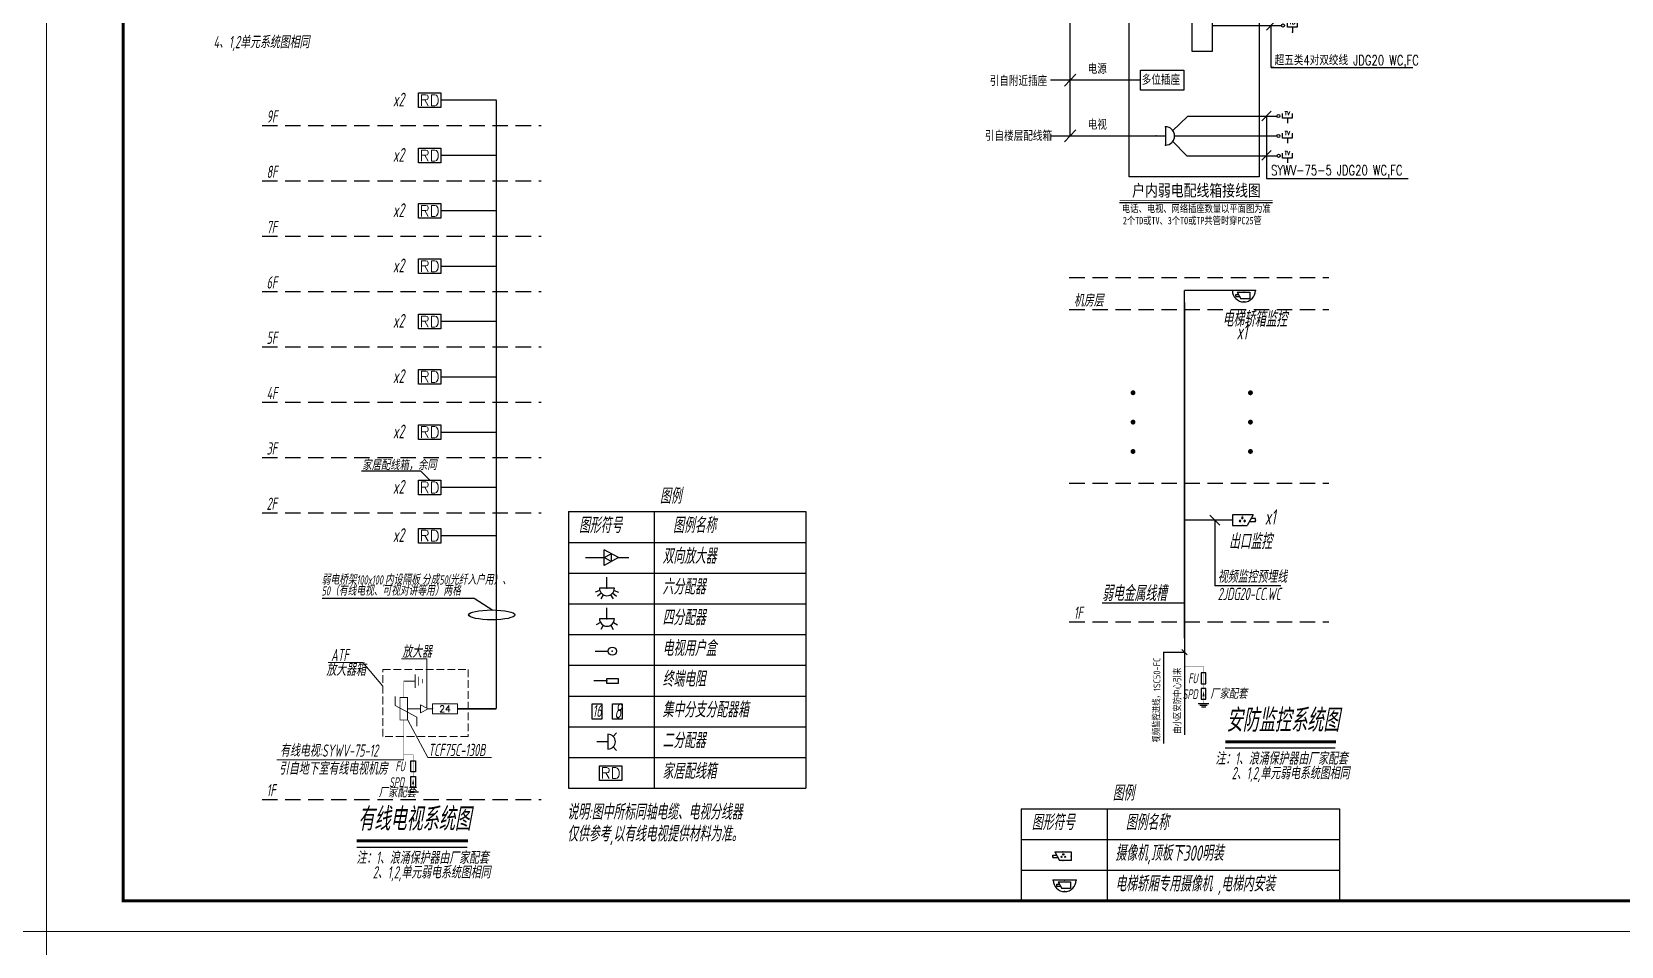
# Model space of a CAD drawing. Extents: x 3753737 to 4713801, y -857380 to 24339.
# Drawn here: x 4194336 to 4246048, y -689729 to -659978 of the extents above; entities that cross this region are included whole.
import ezdxf
from ezdxf.enums import TextEntityAlignment as Align

# ---------------------------------------------------------------- set-up
doc = ezdxf.new("R2010")
doc.units = 0
doc.header["$LTSCALE"] = 1000
doc.header["$MEASUREMENT"] = 0
doc.linetypes.add('DASH', pattern=[0.35, 0.25, -0.1])
doc.linetypes.add('DASHED', pattern=[0.75, 0.5, -0.25])
doc.layers.get('0').update_dxf_attribs({"linetype": 'CONTINUOUS'})
for name, color, linetype in [('!!电气', 1, 'CONTINUOUS'), ('!校对', 2, 'CONTINUOUS'), ('DIM-照明', 7, 'CONTINUOUS'), ('EQUIP-安防', 3, 'CONTINUOUS'), ('EQUIP-通讯', 3, 'CONTINUOUS'), ('LINMK1', 7, 'CONTINUOUS'), ('PDIM', 3, 'CONTINUOUS'), ('T-通用', 7, 'CONTINUOUS'), ('TEL_TEXT', 7, 'CONTINUOUS'), ('WIRE-照明', 2, 'CONTINUOUS'), ('消防平面文字层', 141, 'CONTINUOUS'), ('照明平面导线层', 3, 'CONTINUOUS')]:
    doc.layers.add(name, color=color, linetype=linetype)
doc.layers.add('图框', color=147, linetype='CONTINUOUS', lineweight=20)
doc.layers.add('文字彩图', color=7, linetype='CONTINUOUS', lineweight=0)
doc.styles.add('-黑体', font='simhei.ttf', dxfattribs={"width": 0.8})
doc.styles.add('1常用弱电', font='SIMPLEX.shx', dxfattribs={"width": 0.8, "height": 3.5, "bigfont": 'HZTXT.shx'})
doc.styles.add('_COMPLEX', font='COMPLEX', dxfattribs={"width": 0.6})
doc.styles.add('_HZTXT', font='isocp2.shx', dxfattribs={"width": 0.8, "bigfont": 'hztxt.shx'})
doc.styles.add('_TCH_LABEL', font='COMPLEX', dxfattribs={"bigfont": 'GBCBIG'})
doc.styles.add('_TEL_DIM', font='SIMPLEX', dxfattribs={"width": 0.8, "height": 3.5, "bigfont": 'HZTXT'})
doc.styles.add('DX', font='romans.shx', dxfattribs={"width": 0.8, "bigfont": 'hztxt.shx'})
doc.styles.add('HZTXT', font='gbeitc.shx', dxfattribs={"width": 0.8, "height": 400, "bigfont": 'hztxt.shx'})
doc.styles.get("Standard").update_dxf_attribs({"font": 'gbenor.shx', "bigfont": 'gbcbig.shx'})

# ---------------------------------------------------------------- blocks, each defined once
blk = doc.blocks.new('电视图例$0$弱电图块双向放大器')
for p, q in [((-598, 0), (0, 0)), ((0, -251), (0, 251)), ((470, 0), (0, 251)), ((0, 0), (235, 125)), ((470, 0), (0, -251)), ((235, -125), (0, 0)), ((235, 125), (235, -125)), ((470, 0), (810, 0))]:
    blk.add_line(p, q)
blk.add_point((0, 0))
blk = doc.blocks.new('电视图例$0$六分配器')
for p, q in [((243, 0), (-243, 0)), ((0, 0), (0, 357)), ((-231, -78), (-380, -128)), ((-188, -155), (-309, -256)), ((-119, -212), (-197, -350)), ((119, -212), (197, -350)), ((188, -155), (309, -256)), ((231, -78), (380, -128))]:
    blk.add_line(p, q)
blk.add_arc((0, 0), 243, 180, 0)
blk.add_point((0, 0))
blk = doc.blocks.new('电视图例$0$电视用户盒')
blk.add_line((-932, -1), (-222, -1))
blk.add_circle((0, 0), 222)
blk.add_point((0, 0))
blk = doc.blocks.new('电视图例$0$终端电阻')
blk.add_line((0, 0), (-706, 0))
blk.add_lwpolyline([(0, 132), (601, 132), (601, -132), (0, -132)], close=True)
blk.add_point((0, 0))
blk = doc.blocks.new('四分配器')
for p, q in [((243, 0), (-243, 0)), ((0, 0), (0, 357)), ((-211, -122), (-347, -201)), ((-122, -211), (-201, -347)), ((122, -211), (201, -347)), ((211, -122), (347, -201))]:
    blk.add_line(p, q)
blk.add_arc((0, 0), 243, 180, 0)
blk.add_point((0, 0))
blk = doc.blocks.new('二分配器')
for p, q in [((243, 0), (-243, 0)), ((0, 0), (0, 357)), ((-172, -172), (-284, -284)), ((172, -172), (284, -284))]:
    blk.add_line(p, q)
blk.add_arc((0, 0), 243, 180, 0)
blk.add_point((0, 0))
blk = doc.blocks.new('CNS-TC4')
at = {"color": 130}
blk.add_lwpolyline([(-300, 200), (300, 200), (300, -200), (-300, -200)], close=True, dxfattribs=at)
at = {"color": 7, "style": '1常用弱电'}
blk.add_text('RD', height=300, dxfattribs=at).set_placement((0, 0), align=Align.MIDDLE)
blk = doc.blocks.new('$equip$00001677')
for p, q in [((0.75, 0.6), (-0.75, 0.6)), ((-0.75, 0.6), (-0.75, 0)), ((-0.75, 0), (0.75, 0)), ((0.75, 0), (0.75, 0.6))]:
    blk.add_line(p, q)
for p in [(-0.75, 0.3), (0, 0.6), (0, 0), (0.75, 0.3)]:
    blk.add_point(p)
at = {"style": '_TCH_LABEL', "flags": 8}
blk.add_attdef('16', text='', height=0.4, dxfattribs=at).set_placement((0, 0.3), align=Align.MIDDLE_CENTER)
at = {"style": '_TCH_LABEL', "flags": 9}
blk.add_attdef('A', (0, 0), '', height=0.00002, dxfattribs=at)
blk = doc.blocks.new('$equip$00001679')
blk.add_lwpolyline([(0, 0), (0, -0.267)])
blk.add_lwpolyline([(0, -0.733), (-0.233, -0.267), (0.233, -0.267), (0, -0.733), (0, -1)], close=True)
at = {"flags": 9}
blk.add_attdef('S', (0, 0), '', height=0.00000667, dxfattribs=at)
blk = doc.blocks.new('0114')
at = {"color": 3, "linetype": 'Continuous', "const_width": 0.3}
for points in [[(0, 0), (0, -4.58)], [(-2.75, -4.58), (2.75, -4.58)], [(-1.83, -6.01), (1.83, -6.01)], [(-0.86, -7.5), (0.86, -7.5)]]:
    blk.add_lwpolyline(points, dxfattribs=at)
blk = doc.blocks.new('_LINKPT1')
blk.add_line((0, 0), (0, 0))
blk = doc.blocks.new('M_X40NMK')
for p, q in [((-0.5, 0.5), (-0.5, 1)), ((0.5, 0.5), (-0.5, 0.5)), ((0, 0.5), (0, 0)), ((0.5, 1), (0.5, 0.5))]:
    blk.add_line(p, q)
at = {"xscale": 0.002, "yscale": 0.002, "zscale": 0.002}
blk.add_blockref('_LINKPT1', (0, 0), dxfattribs=at)
at = {"style": '_COMPLEX', "width": 0.8, "flags": 8}
blk.add_attdef('$TEXT$', text='', height=0.4, dxfattribs=at).set_placement((0, 1), align=Align.MIDDLE_CENTER)
at = {"width": 0.8, "flags": 9}
blk.add_attdef('A', (0, 0), '', height=0.00002, dxfattribs=at)
blk = doc.blocks.new('00DX001_5-424')
blk.add_line((0, 0), (12.5, 0))
blk.add_circle((15, 0), 2.5)
blk = doc.blocks.new('$equip$00001382')
for p, q in [((-0.5, 0.5), (-0.5, 1)), ((0.5, 0.5), (-0.5, 0.5)), ((0, 0.5), (0, 0)), ((0.5, 1), (0.5, 0.5))]:
    blk.add_line(p, q)
for p in [(-0.5, 1), (0, 0.5), (0, 0), (0.5, 1)]:
    blk.add_point(p)
at = {"style": '_TCH_LABEL', "flags": 8}
blk.add_attdef('$TEXT$', text='', height=0.4, dxfattribs=at).set_placement((0, 1), align=Align.MIDDLE_CENTER)
at = {"style": '_TCH_LABEL', "flags": 9}
blk.add_attdef('A', (0, 0), '', height=0.00002, dxfattribs=at)
blk = doc.blocks.new('M_X41FTT')
for p, q in [((-0.5, 0.5), (-0.5, 1)), ((0.5, 0.5), (-0.5, 0.5)), ((0, 0.5), (0, 0)), ((0.5, 1), (0.5, 0.5))]:
    blk.add_line(p, q)
at = {"xscale": 0.002, "yscale": 0.002, "zscale": 0.002}
blk.add_blockref('_LINKPT1', (0, 0), dxfattribs=at)
at = {"style": '_COMPLEX', "width": 0.8, "flags": 8}
blk.add_attdef('$TEXT$', text='', height=0.4, dxfattribs=at).set_placement((0, 1), align=Align.MIDDLE_CENTER)
at = {"width": 0.8, "flags": 9}
blk.add_attdef('A', (0, 0), '', height=0.00002, dxfattribs=at)
blk = doc.blocks.new('$equip$00001429')
for p, q in [((-0.5, 0.5), (0.5, 0.5)), ((0, 0), (0, 0.5))]:
    blk.add_line(p, q)
blk.add_arc((0, 0.5), 0.5, 0, 180)
for p in [(0, 1), (-0.5, 0.5), (0, 0), (0.5, 0.5)]:
    blk.add_point(p)
at = {"style": '_TCH_LABEL', "flags": 9}
blk.add_attdef('A', (0, 0), '', height=0.00002, dxfattribs=at)
blk = doc.blocks.new('DGASDGSDGASDGSAG')
for p, q in [((646042, -71350), (646045, -60539)), ((646045, -61255), (651729, -61255)), ((646045, -62071), (651729, -62071)), ((646045, -62886), (651729, -62886)), ((648435, -73008), (648435, -63847)), ((648435, -63847), (653720, -63847)), ((653720, -63847), (653720, -73008)), ((654003, -64913), (654375, -64525)), ((654191, -64396), (654189, -66085)), ((654191, -64396), (659951, -64396)), ((654003, -65594), (654375, -65206)), ((654003, -66279), (654375, -65892)), ((645289, -66234), (648905, -66234)), ((645810, -66484), (646275, -66000)), ((650666, -66234), (650996, -66234)), ((651838, -66860), (654322, -66860)), ((654024, -67056), (654396, -66669)), ((654212, -68563), (654210, -66862)), ((654213, -68349), (654212, -68348)), ((645239, -69073), (648905, -69073)), ((645810, -69323), (646275, -68839)), ((654324, -68563), (654212, -68563)), ((654213, -68563), (659972, -68563)), ((653838, -70736), (654210, -70348)), ((650188, -71159), (650819, -70542)), ((650819, -70542), (654447, -70542)), ((654019, -70542), (654019, -73083)), ((645239, -71342), (649529, -71342)), ((645810, -71592), (646275, -71107)), ((650188, -71550), (650789, -72161)), ((650288, -71351), (654447, -71351)), ((650789, -72161), (654441, -72161)), ((653838, -72336), (654210, -71949)), ((653720, -73008), (648435, -73008)), ((654019, -73083), (659779, -73083)), ((648049, -74062), (654271, -74062))]:
    blk.add_line(p, q)
for points in [[(650996, -64473), (651817, -64473), (651817, -66234), (650996, -66234)], [(648905, -66650), (648905, -65830), (650666, -65830), (650666, -66650)], [(650996, -66234), (651817, -66234), (651817, -67921), (650996, -67921)], [(648905, -69495), (648905, -68674), (650666, -68674), (650666, -69495)]]:
    blk.add_lwpolyline(points, close=True)
for points, const_width in [([(651817, -64717), (654613, -64717)], 35), ([(651817, -65398), (654613, -65398)], 35), ([(645289, -66234), (648905, -66234)], 35), ([(651817, -66083), (654613, -66083)], 35), ([(651838, -66860), (654634, -66860)], 35), ([(645239, -69073), (648435, -69073)], 35), ([(650188, -71159), (650819, -70542)], 35), ([(650819, -70542), (654447, -70542)], 35), ([(645239, -71342), (649538, -71351)], 35), ([(650188, -71550), (650789, -72161)], 35), ([(650288, -71351), (654447, -71351)], 35), ([(650789, -72161), (654454, -72160)], 35), ([(648049, -73972), (654271, -73972)], 30)]:
    blk.add_lwpolyline(points, dxfattribs=dict(const_width=const_width))
at = {"xscale": 400, "yscale": 400, "zscale": 400}
for name, p, values in [('M_X40NMK', (655012, -64997), {'$TEXT$': 'TP'}), ('M_X40NMK', (655012, -65683), {'$TEXT$': 'TP'}), ('M_X40NMK', (655012, -66368), {'$TEXT$': 'TP'}), ('M_X41FTT', (654871, -70832), {'$TEXT$': 'TV'}), ('M_X41FTT', (654871, -71642), {'$TEXT$': 'TV'}), ('M_X41FTT', (654871, -72451), {'$TEXT$': 'TV'})]:
    blk.add_blockref(name, p, dxfattribs=at).add_auto_attribs(values)
at = {"xscale": 25, "yscale": 25, "zscale": 25}
for p in [(654301, -64717), (654301, -65398), (654301, -66083), (654322, -66860), (654134, -70541), (654134, -71351), (654141, -72160)]:
    blk.add_blockref('00DX001_5-424', p, dxfattribs=at)
at = {"ltscale": 0.5, "xscale": 400, "yscale": 400, "zscale": 400}
blk.add_blockref('$equip$00001382', (655077, -67125), dxfattribs=at).add_auto_attribs({'$TEXT$': 'TD'})
at = {"xscale": 750, "yscale": 750, "zscale": 750, "rotation": 270}
blk.add_blockref('$equip$00001429', (649538, -71351), dxfattribs=at)
at = {"style": 'DX', "width": 0.75}
for s, p in [('二芯光缆 JDG20 WC,FC', (646277, -61146)), ('BV-3X2.5 JDG20 WC,FC', (646235, -61900)), ('SYWV-75-5 JDG20 WC,FC', (646235, -62716)), ('RVS-2X0.5 JDG16 WC,FC', (654381, -64259)), ('超五类4对双绞线 JDG20 WC,FC', (654355, -68473)), ('SYWV-75-5 JDG20 WC,FC', (654209, -72946))]:
    blk.add_text(s, height=400, dxfattribs=at).set_placement(p)
for s, height, style, width, p in [('户内弱电配线箱 (JX)', 400, 'DX', 0.75, (651011, -63659)), ('配线架', 400, 'DX', 0.75, (649871, -65038)), ('数据', 400, 'DX', 0.75, (647142, -65988)), ('电话', 400, 'DX', 0.75, (647761, -65986)), ('引自楼层配线箱', 400, 'DX', 0.75, (643936, -66443)), ('ONU', 400, 'DX', 0.75, (649730, -66426)), ('电源', 400, 'DX', 0.75, (647142, -68827)), ('引自附近插座', 400, 'DX', 0.75, (643936, -69318)), ('多位插座', 400, 'DX', 0.75, (649730, -69271)), ('电视', 400, 'DX', 0.75, (647142, -71096)), ('引自楼层配线箱', 400, 'DX', 0.75, (643936, -71551)), ('户内弱电配线箱接线图', 480, '-黑体', 0.8, (651175, -73808)), ('电话、电视、网络插座数量以平面图为准', 300, '-黑体', 0.8, (651171, -74453)), ('2个TD或TV、3个TO或TP共管时穿PC25管', 300, '-黑体', 0.8, (651008, -74944))]:
    blk.add_text(s, height=height, dxfattribs=dict(style=style, width=width)).set_placement(p, align=Align.CENTER)
blk = doc.blocks.new('$equip$00001465')
for p, q in [((-0.75, 0.1), (-0.46, 0.1)), ((-0.75, -0.1), (-0.75, 0.1)), ((-0.6, 0.35), (-0.2, -0.35)), ((-0.6, 0.35), (0.75, 0.35)), ((0.75, 0.35), (0.75, -0.35)), ((-0.75, -0.1), (-0.34, -0.1)), ((0.75, -0.35), (-0.2, -0.35))]:
    blk.add_line(p, q)
for centre in [(-0.05, -0.05), (0.1, 0.15), (0.25, -0.05)]:
    blk.add_circle(centre, 0.05)
for p in [(-0.75, 0), (0.08, 0.35), (0.75, 0), (0.08, -0.35)]:
    blk.add_point(p)
for points in [[(-0.05, 0), (-0.05, 0), (-0.08, -0.01), (-0.03, -0.01)], [(0.06, 0.17), (0.14, 0.17), (0.05, 0.15), (0.15, 0.15)], [(0.06, 0.12), (0.14, 0.12), (0.05, 0.15), (0.15, 0.15)], [(0.08, 0.19), (0.12, 0.19), (0.06, 0.17), (0.14, 0.17)], [(0.08, 0.11), (0.12, 0.11), (0.06, 0.12), (0.14, 0.12)], [(0.1, 0.2), (0.1, 0.2), (0.08, 0.19), (0.12, 0.19)], [(0.1, 0.1), (0.1, 0.1), (0.08, 0.11), (0.12, 0.11)], [(0.25, 0), (0.25, 0), (0.22, -0.01), (0.28, -0.01)], [(-0.09, -0.03), (-0.01, -0.03), (-0.1, -0.05), (0, -0.05)], [(-0.09, -0.08), (-0.01, -0.08), (-0.1, -0.05), (0, -0.05)], [(-0.08, -0.01), (-0.03, -0.01), (-0.09, -0.03), (-0.01, -0.03)], [(-0.08, -0.09), (-0.03, -0.09), (-0.09, -0.08), (-0.01, -0.08)], [(-0.05, -0.1), (-0.05, -0.1), (-0.08, -0.09), (-0.03, -0.09)], [(0.21, -0.03), (0.29, -0.03), (0.2, -0.05), (0.3, -0.05)], [(0.21, -0.08), (0.29, -0.08), (0.2, -0.05), (0.3, -0.05)], [(0.22, -0.01), (0.28, -0.01), (0.21, -0.03), (0.29, -0.03)], [(0.22, -0.09), (0.28, -0.09), (0.21, -0.08), (0.29, -0.08)], [(0.25, -0.1), (0.25, -0.1), (0.22, -0.09), (0.28, -0.09)]]:
    blk.add_solid(points)
at = {"flags": 9}
blk.add_attdef('A', (-0.02, -0.02), '', height=0.00002, dxfattribs=at)
blk = doc.blocks.new('$equip$00002731')
for p, q in [((0.75, 0), (-0.75, 0)), ((-0.52, -0.27), (-0.34, -0.27)), ((-0.52, -0.39), (-0.52, -0.27)), ((-0.52, -0.39), (-0.27, -0.39)), ((-0.43, -0.12), (-0.19, -0.54)), ((-0.43, -0.12), (0.38, -0.12)), ((0.38, -0.54), (-0.19, -0.54)), ((0.38, -0.12), (0.38, -0.54))]:
    blk.add_line(p, q)
at = {"const_width": 0.04}
for points in [[(-0.75, 0), (-0.78, 0)], [(0.75, 0), (0.78, 0)]]:
    blk.add_lwpolyline(points, dxfattribs=at)
blk.add_lwpolyline([(0.75, 0, -1), (-0.75, 0), (0.75, 0), (0.75, 0, -1), (-0.75, 0, -1.517539)], format="xyb", dxfattribs=at)
blk.add_arc((0, 0), 0.75, 180, 0)
for p in [(0, 0), (0.75, 0), (-0.75, 0), (0, -0.75)]:
    blk.add_point(p)
at = {"color": 7, "flags": 1}
for tag in ['A', 'REMARK']:
    blk.add_attdef(tag, text='', height=0.00002, dxfattribs=at).set_placement((0, 0), align=Align.MIDDLE_CENTER)
blk = doc.blocks.new('$equip$00002965')
for p, q in [((-0.75, -0.1), (-0.75, 0.1)), ((-0.75, 0.1), (-0.46, 0.1)), ((-0.6, 0.35), (0.75, 0.35)), ((-0.6, 0.35), (-0.2, -0.35)), ((0.75, 0.35), (0.75, -0.35)), ((-0.75, -0.1), (-0.34, -0.1)), ((0.75, -0.35), (-0.2, -0.35))]:
    blk.add_line(p, q)
at = {"const_width": 0.05}
blk.add_lwpolyline([(-0.75, 0.1), (-0.75, -0.1), (-0.34, -0.1), (-0.2, -0.35), (0.75, -0.35), (0.75, 0.35), (-0.6, 0.35), (-0.46, 0.1), (-0.75, 0.1), (-0.75, -0.1)], dxfattribs=at)
for centre in [(0.1, 0.15), (-0.05, -0.05), (0.25, -0.05)]:
    blk.add_circle(centre, 0.05)
for p in [(-0.75, 0), (0.07, 0.35), (0.07, -0.35), (0.75, 0)]:
    blk.add_point(p)
for points in [[(0.06, 0.17), (0.14, 0.17), (0.05, 0.15), (0.15, 0.15)], [(0.06, 0.12), (0.14, 0.12), (0.05, 0.15), (0.15, 0.15)], [(0.07, 0.19), (0.12, 0.19), (0.06, 0.17), (0.14, 0.17)], [(0.07, 0.11), (0.12, 0.11), (0.06, 0.12), (0.14, 0.12)], [(0.1, 0.2), (0.1, 0.2), (0.07, 0.19), (0.12, 0.19)], [(0.1, 0.1), (0.1, 0.1), (0.07, 0.11), (0.12, 0.11)], [(-0.09, -0.03), (-0.01, -0.03), (-0.1, -0.05), (0, -0.05)], [(-0.09, -0.08), (-0.01, -0.08), (-0.1, -0.05), (0, -0.05)], [(-0.08, -0.01), (-0.03, -0.01), (-0.09, -0.03), (-0.01, -0.03)], [(-0.08, -0.09), (-0.03, -0.09), (-0.09, -0.08), (-0.01, -0.08)], [(-0.05, 0), (-0.05, 0), (-0.08, -0.01), (-0.03, -0.01)], [(-0.05, -0.1), (-0.05, -0.1), (-0.08, -0.09), (-0.03, -0.09)], [(0.21, -0.03), (0.29, -0.03), (0.2, -0.05), (0.3, -0.05)], [(0.21, -0.08), (0.29, -0.08), (0.2, -0.05), (0.3, -0.05)], [(0.22, -0.01), (0.27, -0.01), (0.21, -0.03), (0.29, -0.03)], [(0.22, -0.09), (0.27, -0.09), (0.21, -0.08), (0.29, -0.08)], [(0.25, 0), (0.25, 0), (0.22, -0.01), (0.27, -0.01)], [(0.25, -0.1), (0.25, -0.1), (0.22, -0.09), (0.27, -0.09)]]:
    blk.add_solid(points)
at = {"color": 7, "style": '_TEL_DIM', "flags": 1}
for tag in ['A', 'REMARK']:
    blk.add_attdef(tag, text='', height=0.00002, dxfattribs=at).set_placement((0, 0), align=Align.MIDDLE_CENTER)
blk = doc.blocks.new('A$C479D69DE')
at = {"layer": 'EQUIP-通讯', "linetype": 'Continuous'}
for p, q in [((791, -1211), (443, -1211)), ((737, -1266), (497, -1266)), ((688, -1321), (546, -1321))]:
    blk.add_line(p, q, dxfattribs=at)
at = {"layer": 'EQUIP-通讯', "linetype": 'Continuous', "const_width": 14.2}
for points in [[(617, 0), (0, 0)], [(617, 0), (617, -752)], [(617, -913), (617, -1211)]]:
    blk.add_lwpolyline(points, dxfattribs=at)
at = {"layer": 'EQUIP-通讯', "linetype": 'Continuous'}
for points in [[(690, -206), (543, -206), (543, -560), (690, -560)], [(690, -707), (543, -707), (543, -1062), (690, -1062)]]:
    blk.add_lwpolyline(points, close=True, dxfattribs=at)
blk.add_lwpolyline([(617, -795, 0, 70.8, 0), (617, -963, 70.8, 70.8, 0)], format="xyseb", dxfattribs=at)
at = {"layer": 'DIM-照明', "color": 7, "style": 'HZTXT', "width": 0.7}
for s, p in [('FU', (272, -382)), ('SPD', (181, -897))]:
    blk.add_text(s, height=320, dxfattribs=at).set_placement(p, align=Align.MIDDLE)
blk.add_text('厂家配套', height=320, dxfattribs=at).set_placement((832, -1047))
blk = doc.blocks.new('A$C6D74366A')
at = {"layer": '!!电气', "color": 2}
blk.add_blockref('A$C479D69DE', (0, -925), dxfattribs=at)

msp = doc.modelspace()

# ---------------------------------------------------------------- linework, layer by layer
at = {"layer": '!!电气'}
msp.add_lwpolyline([(4231841.5, -678568.3), (4229159.8, -678568.3)], dxfattribs=at)
at = {"layer": 'DIM-照明', "color": 84, "linetype": 'DASHED'}
for p, q in [((4201828.9, -663028), (4210913, -663028)), ((4201828.9, -664828), (4210913, -664828)), ((4201828.9, -666628), (4210913, -666628)), ((4228092.3, -667969.1), (4236539.5, -667969.1)), ((4201828.9, -668428), (4210913, -668428)), ((4228092.3, -669013.6), (4236539.5, -669013.6)), ((4201828.9, -670228), (4210913, -670228)), ((4201828.9, -672028), (4210913, -672028)), ((4201828.9, -673828), (4210913, -673828)), ((4228092.3, -674661.1), (4236539.5, -674661.1)), ((4201828.9, -675628), (4210913, -675628)), ((4228092.3, -679174.8), (4236539.5, -679174.8)), ((4201828.9, -684950), (4210913, -684950.2, 0))]:
    msp.add_line(p, q, dxfattribs=at)
at = {"layer": 'DIM-照明', "color": 7}
for p, q in [((4205058.6, -674259.7, -59594.4), (4206988.2, -674259.7, -59594.4)), ((4206988.2, -674259.7, -59594.4), (4207282.5, -674564.8, -59594.4)), ((4203781.6, -678406.2, 76206.8), (4208726.8, -678406.2, 76206.8)), ((4208726.8, -678406.2, 76206.8), (4209340.8, -678793.6, 76206.8))]:
    msp.add_line(p, q, dxfattribs=at)
at = {"layer": 'DIM-照明'}
for p, q in [((4211793.2, -675589.9, 7434.4), (4211793.2, -684589.9, 7434.4)), ((4211793.2, -675589.9, 7434.4), (4219524.2, -675589.9, 7434.4)), ((4214587.8, -675589.9, 7434.4), (4214587.8, -684589.9, 7434.4)), ((4219524.2, -675589.9, 7434.4), (4219524.2, -684589.9, 7434.4)), ((4211793.2, -676589.9, 7434.4), (4219524.2, -676589.9, 7434.4)), ((4211793.2, -677589.9, 7434.4), (4219524.2, -677589.9, 7434.4)), ((4211793.2, -678589.9, 7434.4), (4219524.2, -678589.9, 7434.4)), ((4211793.2, -679589.9, 7434.4), (4219524.2, -679589.9, 7434.4)), ((4211793.2, -680589.9, 7434.4), (4219524.2, -680589.9, 7434.4)), ((4211793.2, -681589.9, 7434.4), (4219524.2, -681589.9, 7434.4)), ((4211793.2, -682589.9, 7434.4), (4219524.2, -682589.9, 7434.4)), ((4211793.2, -683589.9, 7434.4), (4219524.2, -683589.9, 7434.4)), ((4211793.2, -684589.9, 7434.4), (4219524.2, -684589.9, 7434.4)), ((4226525, -685253.6), (4226525, -688253.6)), ((4226525, -685253.6), (4236879, -685253.6)), ((4229319.5, -685253.6), (4229319.5, -688253.6)), ((4236879, -685253.6), (4236879, -688253.6)), ((4226525, -686253.6), (4236879, -686253.6)), ((4226525, -687253.6), (4236879, -687253.6)), ((4226525, -688253.6), (4236879, -688253.6))]:
    msp.add_line(p, q, dxfattribs=at)
at = {"layer": 'DIM-照明', "color": 7, "ltscale": 4}
for p, q in [((4233166.4, -683276.3, 0), (4236742.8, -683276.3, 0)), ((4204910.4, -686511), (4208505, -686511))]:
    msp.add_line(p, q, dxfattribs=at)
at = {"layer": 'DIM-照明', "color": 7, "ltscale": 4, "const_width": 98.5, "elevation": 0}
for points in [[(4233165.3, -683082.1), (4236764.5, -683082.1)], [(4204909.2, -686295.3), (4208529.1, -686295.3)]]:
    msp.add_lwpolyline(points, dxfattribs=at)
at = {"layer": 'DIM-照明', "color": 7}
msp.add_ellipse((4209300.6, -678949.7, 76206.8), major_axis=(-754.2, 0), ratio=0.2126389, start_param=-1.5707963, end_param=4.712389, dxfattribs=at)
at = {"layer": 'EQUIP-通讯'}
for p, q in [((4209452.1, -662204.8, -59593.1), (4207642.6, -662204.8, -59593.1)), ((4209452.1, -662204.8, -59593.1), (4207642.6, -662204.8, -59593.1)), ((4209452.1, -664004.8, -59593.1), (4207642.6, -664004.8, -59593.1)), ((4209452.1, -664004.8, -59593.1), (4207642.6, -664004.8, -59593.1)), ((4209452.1, -665804.8, 0), (4207642.6, -665804.8, -59593.1)), ((4209452.1, -665804.8, 0), (4207642.6, -665804.8, -59593.1)), ((4207642.5, -667604.8, -59594.4), (4209452.1, -667604.8, -59593.1)), ((4209452.1, -669404.8), (4207642.6, -669404.8, -59593.1)), ((4209452.1, -669404.8), (4207642.6, -669404.8, -59593.1)), ((4207642.5, -671204.8, -59594.4), (4209452.1, -671204.8, -59593.1)), ((4207642.5, -673004.8, -59594.4), (4209452.1, -673004.8, -59593.1)), ((4209452.1, -674804.8), (4207642.6, -674804.8, -59593.1)), ((4209452.1, -674804.8), (4207642.6, -674804.8, -59593.1)), ((4209452.1, -676374.9), (4207642.6, -676374.9, -59593.1)), ((4209452.1, -676374.9), (4207642.6, -676374.9, -59593.1))]:
    msp.add_line(p, q, dxfattribs=at)
at = {"layer": 'EQUIP-通讯', "linetype": 'Continuous'}
msp.add_line((4206569.7, -684705.8, -116692.3), (4206917.7, -684705.8, -116692.3), dxfattribs=at)
at = {"layer": 'EQUIP-通讯', "const_width": 50, "elevation": 0}
msp.add_lwpolyline([(4209452.1, -682004.2), (4209452.1, -662204.8)], dxfattribs=at)
at = {"layer": 'EQUIP-通讯', "const_width": 50}
for points in [[(4231839.2, -668784.3), (4231842.5, -679706.8)], [(4208187.1, -682004.2), (4209452.1, -682004.2)]]:
    msp.add_lwpolyline(points, dxfattribs=at)
at = {"layer": 'EQUIP-通讯', "linetype": 'Continuous', "const_width": 14.2}
for points in [[(4206437.4, -681104.9), (4206437.4, -681638.7)], [(4206437.4, -683663.9), (4206437.4, -682369.7)]]:
    msp.add_lwpolyline(points, dxfattribs=at)
at = {"layer": 'EQUIP-通讯', "elevation": 7434.4}
for points in [[(4212569.7, -681844.4), (4212880.8, -681844.4), (4212880.8, -682338.2), (4212569.7, -682338.2)], [(4213228, -681844.4), (4213539.1, -681844.4), (4213539.1, -682338.2), (4213228, -682338.2)]]:
    msp.add_lwpolyline(points, close=True, dxfattribs=at)
at = {"layer": 'EQUIP-通讯', "linetype": 'Continuous', "const_width": 14.2, "elevation": -116692.3}
for points in [[(4206743.7, -683494.9), (4206437.4, -683494.9)], [(4206743.7, -683494.9), (4206743.7, -684247.2)], [(4206743.7, -684408.2), (4206743.7, -684705.8)]]:
    msp.add_lwpolyline(points, dxfattribs=at)
at = {"layer": 'EQUIP-通讯', "linetype": 'Continuous', "elevation": -116692.3}
for points in [[(4206670.3, -683700.6), (4206817.1, -683700.6), (4206817.1, -684054.9), (4206670.3, -684054.9)], [(4206670.3, -684202.2), (4206817.1, -684202.2), (4206817.1, -684556.6), (4206670.3, -684556.6)]]:
    msp.add_lwpolyline(points, close=True, dxfattribs=at)
msp.add_lwpolyline([(4206743.7, -684289.7, 0, 70.8, 0), (4206743.7, -684457.9, 70.8, 70.8, 0)], format="xyseb", dxfattribs=at)
at = {"layer": 'LINMK1', "color": 2}
for p in [(4232824.6, -675867.5), (4234978.4, -678005.1)]:
    msp.add_line(p, (4232824.6, -678005.1), dxfattribs=at)
at = {"layer": 'LINMK1', "color": 3}
for p, q in [((4231160.7, -680160, 70815.7), (4231160.7, -683136.5, 70815.7)), ((4231160.7, -680160, 86864.8), (4231842.4, -680160, 3.2))]:
    msp.add_line(p, q, dxfattribs=at)
at = {"layer": 'T-通用', "linetype": 'Continuous', "const_width": 79.4}
for points in [[(4230125.7, -671722.2, 1), (4230205.1, -671722.2, 1)], [(4233945.4, -671722.2, 1), (4234024.8, -671722.2, 1)], [(4230125.7, -672677.1, 1), (4230205.1, -672677.1, 1)], [(4233945.4, -672677.1, 1), (4234024.8, -672677.1, 1)], [(4230125.7, -673632, 1), (4230205.1, -673632, 1)], [(4233945.4, -673632, 1), (4234024.8, -673632, 1)]]:
    msp.add_lwpolyline(points, format="xyb", close=True, dxfattribs=at)
at = {"layer": 'WIRE-照明'}
for p, q in [((4231839.2, -668784.3), (4231839.2, -668394)), ((4233396.5, -668394), (4231839.2, -668394)), ((4233398.8, -675867.5), (4231841.2, -675867.6))]:
    msp.add_line(p, q, dxfattribs=at)
at = {"layer": 'WIRE-照明', "color": 2, "ltscale": 0.1}
msp.add_line((4232984.6, -676030), (4232664.6, -675705), dxfattribs=at)
at = {"layer": 'WIRE-照明', "ltscale": 0.4}
msp.add_line((4231842.5, -679706.8), (4231842.5, -682848.1), dxfattribs=at)
at = {"layer": '图框'}
for points in [[(4110711, -629853.6), (4194811, -629853.6), (4194811, -689253.6), (4110711, -689253.6)], [(4194811, -629853.6), (4278911, -629853.6), (4278911, -689253.6), (4194811, -689253.6)], [(4110711, -689253.6), (4194811, -689253.6), (4194811, -748653.6), (4110711, -748653.6)], [(4194811, -689253.6), (4278911, -689253.6), (4278911, -748653.6), (4194811, -748653.6)]]:
    msp.add_lwpolyline(points, close=True, dxfattribs=at)
at = {"layer": '图框', "const_width": 100}
msp.add_lwpolyline([(4277911, -688253.6), (4277911, -630853.6), (4197311, -630853.6), (4197311, -688253.6)], close=True, dxfattribs=at)
at = {"layer": '文字彩图', "color": 3}
for p, q in [((4203978.2, -680501.8, 87669.7), (4205101.9, -680501.8, 87669.7)), ((4205101.9, -680501.8, 87669.7), (4205758.1, -681270.8, 87669.7)), ((4207187.6, -680376.7, 43834.8), (4206367, -680376.7, 43834.8)), ((4207187.6, -680376.7, 43834.8), (4207187.6, -681982.8, 43834.8)), ((4207225.6, -683592.4, 87669.7), (4206570.9, -682369.7)), ((4209290.5, -683592.4, 87669.7), (4207225.6, -683592.4, 87669.7))]:
    msp.add_line(p, q, dxfattribs=at)
at = {"layer": '文字彩图', "color": 3, "linetype": 'DASH'}
for p, q in [((4205758.1, -682909.2, 87669.7), (4205758.1, -680727.6, 87669.7)), ((4205758.1, -680727.6, 87669.7), (4208532.6, -680727.6, 87669.7)), ((4208532.6, -680727.6, 87669.7), (4208532.6, -682909.2, 87669.7)), ((4208532.6, -682909.2, 87669.7), (4205758.1, -682909.2, 87669.7))]:
    msp.add_line(p, q, dxfattribs=at)
at = {"layer": '文字彩图', "color": 3, "linetype": 'Continuous'}
for p, q in [((4206160.4, -681601.3), (4206160.4, -681902.1)), ((4206160.4, -681902.1), (4206859.5, -682271.4)), ((4206859.5, -682271.4), (4206859.5, -682572.2))]:
    msp.add_line(p, q, dxfattribs=at)
at = {"layer": '文字彩图', "linetype": 'Continuous'}
for p, q in [((4206833.3, -682004.2), (4206559.2, -682004.2)), ((4206437.4, -683663.9), (4202306.6, -683663.9))]:
    msp.add_line(p, q, dxfattribs=at)
at = {"layer": '文字彩图', "color": 3, "linetype": 'Continuous', "const_width": 29.2}
msp.add_lwpolyline([(4206559.2, -681638.7), (4206315.6, -681638.7), (4206315.6, -682369.7), (4206559.2, -682369.7)], close=True, dxfattribs=at)
at = {"layer": '消防平面文字层'}
msp.add_line((4231756.1, -680073.7, 3.2), (4231928.7, -680246.3, 3.2), dxfattribs=at)

# ---------------------------------------------------------------- block references
at = {"layer": '!校对', "color": 2}
msp.add_blockref('A$C6D74366A', (4231842.5, -679706.8), dxfattribs=at)
at = {"layer": 'EQUIP-安防', "linetype": 'ByBlock', "ltscale": 2, "xscale": 500, "yscale": 500, "zscale": 500}
for p in [(4233771.4, -668391.6), (4227940.8, -687576)]:
    msp.add_blockref('$equip$00002731', p, dxfattribs=at)
at = {"layer": 'EQUIP-安防', "xscale": 400, "yscale": 400, "zscale": 400}
msp.add_blockref('$equip$00002965', (4227857.1, -686802.3), dxfattribs=at)
at = {"layer": 'EQUIP-通讯'}
for name, p, xscale, yscale, zscale in [('$equip$00001465', (4233773.8, -675867.5), -500, 500, 500), ('电视图例$0$电视用户盒', (4213223, -680130, 7434.4), 0.6000000238418579, 0.6000000238418579, 0.6000000238418579), ('电视图例$0$终端电阻', (4213048.8, -681097.6, 7434.4), 0.6000000238418579, 0.6000000238418579, 0.6000000238418579)]:
    msp.add_blockref(name, p, dxfattribs=dict(at, xscale=xscale, yscale=yscale, zscale=zscale))
for name, p in [('电视图例$0$弱电图块双向放大器', (4212953.8, -677086.2, 7434.4)), ('电视图例$0$六分配器', (4213049.2, -678082.1, 7434.4)), ('四分配器', (4213049.2, -679076.2, 7434.4))]:
    msp.add_blockref(name, p, dxfattribs=at)
at = {"layer": 'EQUIP-通讯', "rotation": 90}
msp.add_blockref('二分配器', (4213079.9, -683074, 7434.4), dxfattribs=at)
at = {"layer": 'T-通用', "xscale": 1.199999988079071, "yscale": 1.199999988079071, "zscale": 1.199999988079071}
for p in [(4207282.5, -662204.8, -59594.4), (4207282.5, -664004.8, -59594.4), (4207282.5, -665804.8, -59594.4), (4207282.5, -667604.8, -59594.4), (4207282.5, -669404.8, -59594.4), (4207282.5, -671204.8, -59594.4), (4207282.5, -673004.8, -59594.4), (4207282.5, -674804.8, -59594.4), (4207282.5, -676374.9, -59594.4), (4213168.6, -684097.2, 7434.4)]:
    msp.add_blockref('CNS-TC4', p, dxfattribs=at)
at = {"layer": 'TEL_TEXT', "xscale": 0.8, "yscale": 0.8, "zscale": 0.8}
msp.add_blockref('DGASDGSDGASDGSAG', (3711289.2, -606285.5), dxfattribs=at)
at = {"layer": '文字彩图', "xscale": 81.22499990463257, "yscale": 81.22499990463257, "zscale": 81.22499990463257, "rotation": 90}
msp.add_blockref('0114', (4206437.4, -681104.9), dxfattribs=at)
at = {"layer": '文字彩图', "ltscale": 5, "xscale": -541.5, "yscale": 541.5, "zscale": 541.4999999999854, "rotation": 90}
msp.add_blockref('$equip$00001679', (4206833.3, -682004.2), dxfattribs=at)
at = {"layer": '文字彩图', "ltscale": 5}
ref = msp.add_blockref('$equip$00001677', (4207780.9, -682166.7), dxfattribs=dict(at, xscale=-541.5, yscale=541.5, zscale=541.4999999999854))
ref.add_attrib('$TEXT$', '24', dxfattribs={"layer": '0', "height": 216.6, "style": '_TCH_LABEL', "flags": 8}).set_placement((4207780.9, -682004.2), align=Align.MIDDLE_CENTER)

# ---------------------------------------------------------------- texts
at = {"layer": 'DIM-照明', "style": 'HZTXT', "width": 0.7}
for s, height, p in [('电梯轿箱监控', 500, (4233073.8, -669575.9)), ('x1', 500, (4233534.2, -669984.4)), ('图例', 500, (4214770.9, -675331.3, 7434.4)), ('图形符号', 500, (4212137.9, -676284.3, 7434.4)), ('图例名称', 500, (4215197.6, -676284.3, 7434.4)), ('x1', 500, (4234453.9, -676013.9)), ('出口监控', 500, (4233284.7, -676810)), ('双向放大器', 500, (4214856.1, -677284.3, 7434.4)), ('六分配器', 500, (4214856.1, -678284.3, 7434.4)), ('弱电金属线槽', 500, (4229159.5, -678498.5)), ('四分配器', 500, (4214856.1, -679284.3, 7434.4)), ('电视用户盒', 500, (4214856.1, -680284.3, 7434.4)), ('终端电阻', 500, (4214856.1, -681284.3, 7434.4)), ('16', 400, (4212583.6, -682269.6, 7434.4)), ('8', 500, (4213292.9, -682320.9, 7434.4)), ('集中分支分配器箱', 500, (4214856.1, -682284.3, 7434.4)), ('二分配器', 500, (4214856.1, -683284.3, 7434.4)), ('家居配线箱', 500, (4214856.1, -684284.3, 7434.4)), ('图例', 500, (4229502.6, -684995)), ('说明:图中所标同轴电缆、电视分线器', 500, (4211753.8, -685611.4, 7434.4)), ('图形符号', 500, (4226869.7, -685948)), ('图例名称', 500, (4229929.3, -685948)), ('仅供参考,以有线电视提供材料为准。', 500, (4211753.8, -686322.4, 7434.4)), ('摄像机,顶板下300明装', 500, (4229587.8, -686948)), ('电梯轿厢专用摄像机 ,电梯内安装', 500, (4229587.8, -687948))]:
    msp.add_text(s, height=height, dxfattribs=at).set_placement(p)
at = {"layer": 'DIM-照明', "color": 7, "style": 'HZTXT', "width": 0.7}
for s, height, p in [('家居配线箱，余同', 320, (4205087.3, -674234.9, -59594.4)), ('弱电桥架100x100,内设隔板,分成50(光纤入户用）、', 300, (4203766.1, -677962.3, 76206.8)), ('视频监控预埋线', 400, (4232920.3, -677906.1)), ('50（有线电视、可视对讲等用）两格', 300, (4203766.1, -678318.9, 76206.8)), ('2JDG20-CC.WC', 400, (4232920.3, -678466.9)), ('安防监控系统图', 750, (4233199.5, -682753.6, 0)), ('厂家配套', 320, (4205621.4, -684885.6, -116692.3)), ('有线电视系统图', 750, (4204943.4, -685966.8))]:
    msp.add_text(s, height=height, dxfattribs=at).set_placement(p)
for s, p in [('FU', (4206322.8, -683877.3, -116692.3)), ('SPD', (4206205.2, -684391.9, -116692.3))]:
    msp.add_text(s, height=320, dxfattribs=at).set_placement(p, align=Align.MIDDLE)
at = {"layer": 'PDIM', "color": 3, "style": '_HZTXT', "width": 0.8}
for s, height, p in [('视频监控进线，1SC50-FC', 221.105, (4231052.6, -683102.4, 70815.7)), ('由小区安防中心引来', 221.11, (4231734.4, -682814))]:
    msp.add_text(s, height=height, rotation=90, dxfattribs=at).set_placement(p)
at = {"layer": '照明平面导线层', "color": 7, "style": 'HZTXT', "width": 0.7}
for s, p in [('4、1,2单元系统图相同', (4200246.4, -660512, 45778.4)), ('9F', (4201975.3, -662932.8)), ('8F', (4201975.3, -664732.8)), ('7F', (4201975.3, -666532.8)), ('6F', (4201975.3, -668332.8)), ('机房层', (4228238.6, -668918.4)), ('5F', (4201975.3, -670132.8)), ('4F', (4201975.3, -671932.8)), ('3F', (4201975.3, -673732.8)), ('2F', (4201975.3, -675532.8)), ('1F', (4228238.6, -679079.6)), ('放大器', (4206384.2, -680345.3, 43834.8)), ('放大器箱', (4203913, -680932.1, 87669.7)), ('ATF', (4204074.2, -680455.8, 87669.7)), ('有线电视:SYWV-75-12 ', (4202408.8, -683564.2)), ('TCF75C-130B', (4207235.5, -683545.2, 43834.8)), ('注：1、浪涌保护器由厂家配套', (4232844.2, -683822.3, 65482.4)), ('引自地下室有线电视机房', (4202373.4, -684147.3)), ('2、1,2,单元弱电系统图相同', (4233376, -684297.1, 65482.4)), ('1F', (4201975.2, -684854.9)), ('注：1、浪涌保护器由厂家配套', (4204896.2, -687050.4, 65482.4)), ('2、1,2,单元弱电系统图相同', (4205428.1, -687525.2, 65482.4))]:
    msp.add_text(s, height=400, dxfattribs=at).set_placement(p)
at = {"layer": '照明平面导线层', "color": 0, "ltscale": 0.5, "style": 'HZTXT', "width": 0.7}
for p in [(4206085.1, -662407.6, -59593.1), (4206085.1, -664207.6, -59593.1), (4206085.1, -666007.6, -59593.1), (4206085.1, -667807.6, -59593.1), (4206085.6, -669607.6, -59593.1), (4206085.1, -671407.6, -59593.1), (4206085.1, -673207.6, -59593.1), (4206085.6, -675007.6, -59593.1), (4206085.6, -676577.7, -59593.1)]:
    msp.add_text('x2', height=450, dxfattribs=at).set_placement(p)

doc.saveas('drawing.dxf')
